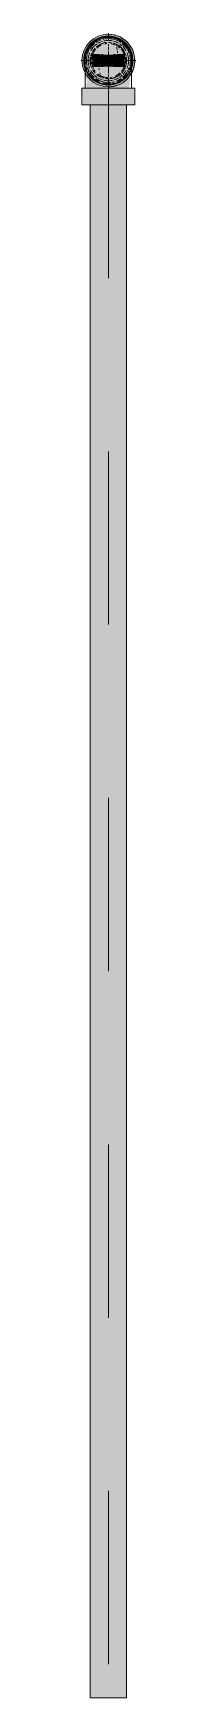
# Model space of a CAD drawing. Header units: millimetres. Extents: x -4000 to 187956, y -58990 to 162485.
# Drawn here: x 106725 to 106775, y 70950 to 72475 of the extents above; entities that cross this region are included whole.
import ezdxf

# ---------------------------------------------------------------- set-up
doc = ezdxf.new("R2010")
doc.units = ezdxf.units.MM
doc.linetypes.add('Dash 1_16_', pattern=[317.5, 158.75, -158.75])
for name, color, linetype, lineweight in [('F-SPRN', 3, 'Continuous', 9), ('P-PIPE', 3, 'Continuous', 9), ('P-PIPE-CNTR', 3, 'Continuous', 9)]:
    doc.layers.add(name, color=color, linetype=linetype, lineweight=lineweight)

# ---------------------------------------------------------------- blocks, each defined once
blk = doc.blocks.new('Sprinkler_Up - DN20-V548-FFS - TANG 1')
at = {"layer": 'F-SPRN', "transparency": 33554534}
for points in [[(-13.5, 0), (-3.9, 0.7), (-1.7, 2.9), (-1.2, 3.5), (-0.6, 4), (0.6, 4), (1.2, 3.5), (1.7, 2.9), (4.6, 0), (22.2, 0), (18, 13.1), (6.9, 21.2), (-6.9, 21.2), (-18, 13.1), (-22.2, 0)], [(0, -16.7), (4.3, -16.1), (12.9, -9.9), (16.1, -4.3), (16.1, 4.3), (11.8, 11.8), (8.3, 14.4), (0, 16.7), (-4.3, 16.1), (-11.8, 11.8), (-16.1, 4.3), (-16.1, -4.3), (-11.8, -11.8), (-8.3, -14.4)], [(0, -15.6), (7.8, -13.5), (13.5, -7.8), (15.1, -4), (15.1, 4), (13.5, 7.8), (7.8, 13.5), (0, 15.6), (-7.8, 13.5), (-11, 11), (-15.1, 4), (-15.1, -4), (-11, -11), (-7.8, -13.5)], [(3.4, -21.2), (6.9, -21.2), (18, -13.1), (22.2, 0), (3.9, -0.7), (1.7, -2.9), (1.2, -3.5), (0.6, -4), (-0.6, -4), (-1.2, -3.5), (-1.7, -2.9), (-4.6, 0), (-22.2, 0), (-18, -13.1), (-6.9, -21.2), (0, -21.2)], [(-10.9, -5.5), (-10.9, 5.4), (-14.5, 5.4), (-14.5, -5.5)], [(-7.7, -5.5), (-7.7, 5.4), (-10.9, 5.4), (-10.9, -5.5)], [(0, -5.5), (0, 5.4), (-7.7, 5.4), (-7.7, -5.5)], [(0, 0), (5.7, 0), (2.9, 4.9), (-2.9, 4.9), (-5.7, 0)], [(2.9, -4.9), (5.7, 0), (-5.7, 0), (-2.9, -4.9)], [(0, 0), (4.6, 0), (0, 4.6), (-4.6, 0)], [(0, -4.6), (4.6, 0), (-4.6, 0)], [(0, -2.6), (1.3, 0), (-1.8, 0)], [(-1.3, 0), (1.8, 0), (0, 2.6)], [(7.7, -5.5), (7.7, 5.4), (0, 5.4), (0, -5.5)], [(10.9, -5.5), (10.9, 5.4), (7.7, 5.4), (7.7, -5.5)], [(14.5, -5.5), (14.5, 5.4), (10.9, 5.4), (10.9, -5.5)]]:
    blk.add_hatch(color=1, dxfattribs=at).paths.add_polyline_path(points)
at = {"layer": 'F-SPRN', "color": 1}
for p, q in [((-11.5, 5.4), (-14.5, 5.4)), ((-14.5, 5.4), (-11.3, 5.4)), ((-14.5, 5.4), (-14.5, 3.7)), ((-14.5, 3.3), (-14.5, 0)), ((-11.5, 5.4), (-11.5, 4)), ((-10.9, 1.9), (-10.9, 3.6)), ((-10.8, 5.4), (-8, 5.4)), ((-8.1, 5.4), (-10.8, 5.4)), ((-8.1, 5.4), (-8.1, 2.8)), ((-8.1, 2.5), (-8.1, 0.7)), ((-7.7, 4.8), (-7.7, 2.7)), ((-7.7, 4.8), (-7.7, 2.7)), ((-7.7, 2.1), (-7.7, 0.5)), ((-7.7, 2.1), (-7.7, 0.5)), ((-6.7, 5.4), (-4.7, 5.4)), ((-5.8, 3.8), (-5.8, 2.2)), ((-2.1, 0), (-2.1, 0)), ((-2.1, 0), (-2.1, -0.1)), ((0, 2.1), (-0.1, 2.1)), ((2.1, 0), (2.1, 0.1)), ((2.1, 0), (2.1, 0)), ((4.7, 5.4), (6.5, 5.4)), ((7.7, 5.4), (10.8, 5.4)), ((7.7, 5.2), (7.7, 2.7)), ((7.7, 5.2), (7.7, 2.7)), ((7.7, 2.3), (7.7, 0.5)), ((7.7, 2.3), (7.7, 0.5)), ((10.8, 5.4), (8.1, 5.4)), ((8.1, 5.4), (8.1, 2.8)), ((8.1, 2.5), (8.1, 0.4)), ((10.9, 5.4), (14.5, 5.4)), ((10.9, 3.6), (10.9, 0.2)), ((14.5, 5.4), (11.5, 5.4)), ((11.5, 5.4), (11.5, 4)), ((11.5, 3), (11.5, 0.2)), ((14.5, 5.4), (14.5, -5.5)), ((-14.5, -1.3), (-14.5, -3.7)), ((-11.1, -5.5), (-14.5, -5.5)), ((-14.5, -5.5), (-11.5, -5.5)), ((-10.9, -2.6), (-10.9, -1.3)), ((-10.8, -5.5), (-8.1, -5.5)), ((-7.8, -5.5), (-10.8, -5.5)), ((-8.1, -4.2), (-8.1, -5.5)), ((-7.7, -2.7), (-7.7, -4)), ((-7.7, -2.7), (-7.7, -4)), ((-7, -5.5), (-5.8, -5.5)), ((-4.8, -5.5), (-7, -5.5)), ((-5.8, -2.3), (-5.8, -3.8)), ((-2.1, -0.3), (-2, -0.4)), ((-2, -0.4), (-2, -0.5)), ((-2, -0.5), (-2, -0.6)), ((-2, -0.6), (-2, -0.7)), ((-2, -0.7), (-1.9, -0.7)), ((-1.9, -0.7), (-1.9, -0.8)), ((-1.9, -0.8), (-1.9, -0.9)), ((-1.9, -0.9), (-1.8, -1)), ((-1.8, -1), (-1.8, -1.1)), ((-1.8, -1), (-1.8, -1)), ((-1.8, -1.1), (-1.7, -1.2)), ((-1.7, -1.2), (-1.6, -1.3)), ((-1.7, -1.2), (-1.7, -1.2)), ((-1.6, -1.3), (-1.6, -1.4)), ((-1.6, -1.4), (-1.5, -1.4)), ((-1.5, -1.4), (-1.4, -1.5)), ((-1.4, -1.5), (-1.3, -1.6)), ((-1.4, -1.5), (-1.4, -1.5)), ((-1.3, -1.6), (-1.3, -1.7)), ((-1.3, -1.7), (-1.2, -1.7)), ((-1.2, -1.7), (-1.1, -1.7)), ((-1.1, -1.7), (-1.1, -1.8)), ((-1.1, -1.8), (-1, -1.8)), ((-1, -1.8), (-0.9, -1.9)), ((-0.9, -1.9), (-0.8, -1.9)), ((-0.8, -1.9), (-0.7, -2)), ((-0.8, -1.9), (-0.8, -1.9)), ((-0.7, -2), (-0.6, -2)), ((-0.6, -2), (-0.5, -2)), ((-0.5, -2), (-0.4, -2)), ((-0.4, -2), (-0.3, -2.1)), ((-0.4, -2), (-0.4, -2)), ((-0.3, -2.1), (-0.2, -2.1)), ((-0.2, -2.1), (-0.1, -2.1)), ((-0.1, -2.1), (0, -2.1)), ((0, -2.1), (0.1, -2.1)), ((0.1, -2.1), (0.2, -2.1)), ((0.1, -2.1), (0.1, -2.1)), ((0.2, -2.1), (0.3, -2.1)), ((0.3, -2.1), (0.4, -2)), ((0.4, -2), (0.5, -2)), ((0.5, -2), (0.6, -2)), ((0.6, -2), (0.7, -2)), ((0.6, -2), (0.6, -2)), ((0.7, -2), (0.8, -1.9)), ((0.8, -1.9), (0.9, -1.9)), ((0.9, -1.9), (1, -1.8)), ((0.9, -1.9), (0.9, -1.9)), ((1, -1.8), (1.1, -1.8)), ((1.1, -1.8), (1.2, -1.7)), ((1.2, -1.7), (1.3, -1.6)), ((1.2, -1.7), (1.2, -1.7)), ((1.3, -1.6), (1.4, -1.6)), ((1.4, -1.5), (1.5, -1.5)), ((1.4, -1.6), (1.4, -1.5)), ((1.5, -1.4), (1.6, -1.3)), ((1.5, -1.5), (1.5, -1.4)), ((1.6, -1.3), (1.7, -1.2)), ((1.6, -1.3), (1.6, -1.3)), ((1.7, -1.1), (1.8, -1.1)), ((1.7, -1.2), (1.7, -1.1)), ((1.8, -1), (1.9, -0.9)), ((1.8, -1.1), (1.8, -1)), ((1.9, -0.8), (2, -0.7)), ((1.9, -0.8), (1.9, -0.8)), ((1.9, -0.9), (1.9, -0.8)), ((2, -0.4), (2.1, -0.3)), ((2, -0.5), (2, -0.4)), ((2, -0.5), (2, -0.5)), ((2, -0.6), (2, -0.5)), ((2, -0.7), (2, -0.6)), ((2.1, -0.1), (2.1, 0)), ((2.1, -0.2), (2.1, -0.1)), ((2.1, -0.3), (2.1, -0.2)), ((7, -5.5), (4.8, -5.5)), ((5.8, -2.2), (5.8, -3.8)), ((5.8, -5.5), (7, -5.5)), ((7.7, -0.5), (7.7, -2.3)), ((7.7, -0.5), (7.7, -2.3)), ((7.7, -2.7), (7.7, -5.4)), ((7.7, -2.7), (7.7, -5.4)), ((10.8, -5.5), (7.7, -5.5)), ((8.1, -0.4), (8.1, -2.5)), ((8.1, -2.8), (8.1, -5.5)), ((8.1, -5.5), (10.8, -5.5)), ((10.9, -0.2), (10.9, -3.6)), ((14.5, -5.5), (10.9, -5.5)), ((11.5, -0.2), (11.5, -3)), ((11.5, -4), (11.5, -5.5)), ((11.5, -5.5), (14.5, -5.5))]:
    blk.add_line(p, q, dxfattribs=at)
at = {"layer": 'F-SPRN', "color": 1, "flags": 128}
for points in [[(-0.6, 2), (-0.7, 2), (-0.8, 1.9), (-0.9, 1.9), (-0.9, 1.9), (-1, 1.8), (-1.1, 1.8), (-1.2, 1.7), (-1.2, 1.7), (-1.3, 1.6), (-1.4, 1.6), (-1.4, 1.5), (-1.5, 1.5), (-1.5, 1.4), (-1.6, 1.3), (-1.6, 1.3), (-1.7, 1.2), (-1.7, 1.1), (-1.8, 1.1), (-1.8, 1), (-1.9, 0.9), (-1.9, 0.8), (-1.9, 0.8), (-2, 0.7), (-2, 0.6), (-2, 0.5), (-2, 0.5), (-2, 0.4), (-2.1, 0.3), (-2.1, 0.2), (-2.1, 0.1), (-2.1, 0)], [(-0.5, 2), (-0.6, 2), (-0.6, 2)], [(-0.1, 2.1), (-0.1, 2.1), (-0.2, 2.1), (-0.3, 2.1), (-0.4, 2), (-0.5, 2)], [(0.5, 2), (0.4, 2), (0.4, 2), (0.3, 2.1), (0.2, 2.1), (0.1, 2.1), (0, 2.1)], [(1.1, 1.8), (1, 1.8), (0.9, 1.9), (0.8, 1.9), (0.8, 1.9), (0.7, 2), (0.6, 2), (0.5, 2)], [(1.6, 1.4), (1.5, 1.4), (1.4, 1.5), (1.4, 1.5), (1.3, 1.6), (1.3, 1.7), (1.2, 1.7), (1.1, 1.7), (1.1, 1.8)], [(2.1, 0.1), (2.1, 0.2), (2.1, 0.2), (2.1, 0.3), (2, 0.4), (2, 0.5), (2, 0.6), (2, 0.7), (1.9, 0.7), (1.9, 0.8), (1.9, 0.9), (1.8, 1), (1.8, 1), (1.8, 1.1), (1.7, 1.2), (1.7, 1.2), (1.6, 1.3), (1.6, 1.4)], [(-2.1, -0.1), (-2.1, -0.2), (-2.1, -0.2), (-2.1, -0.3)]]:
    blk.add_lwpolyline(points, dxfattribs=at)
at = {"layer": 'F-SPRN', "color": 1}
for radius, start, end in [(22.2, 360, 180), (21.9, 126.6942, 143.2701), (21.9, 108.2621, 125.7507), (16.7, 106.5995, 120), (16.7, 106.5995, 120), (21.9, 99.348, 107.901), (16.7, 96.4143, 105), (16.7, 96.4143, 105), (21.9, 90.145, 98.8503), (15.6, 95.5762, 100.6843), (15.6, 95.5762, 100.6843), (16.7, 83.0684, 90), (16.7, 83.0684, 90), (21.9, 72.5583, 89.4624), (15.6, 75.573, 80.5892), (15.6, 75.573, 80.5892), (16.7, 60, 75), (16.7, 60, 75), (21.9, 54.2493, 71.7379), (21.9, 36.7299, 53.3058), (21.9, 165.6773, 179.2615), (21.9, 144.7698, 164.8151), (16.7, 167.6802, 180), (16.7, 167.6802, 180), (16.7, 155.3879, 164.9693), (16.7, 155.3879, 164.9693), (15.6, 166.4265, 180), (15.6, 166.4265, 180), (15.6, 150.9409, 165), (15.6, 159.6139, 165), (16.7, 136.7213, 149.931), (16.7, 136.7213, 149.931), (15.6, 150.9409, 156.3845), (15.6, 138.4214, 150), (15.6, 138.4214, 150), (16.7, 121.4181, 130.5751), (16.7, 121.4181, 130.5751), (15.6, 120.5262, 133.2078), (15.6, 120.5262, 133.2078), (15.6, 114.4363, 119.9813), (15.6, 114.4363, 119.9813), (4.63, 155.7832, 180), (4.63, 155.7832, 180), (4.63, 109.0192, 138.2703), (4.63, 109.0192, 138.2703), (2.56, 109.0192, 168.8278), (2.56, 109.0192, 168.8278), (2.04, 109.0192, 180), (4.63, 17.9592, 90), (4.63, 17.9592, 90), (3.81, 57.0577, 90), (2.56, 14.5599, 90), (2.56, 14.5599, 90), (2.04, 10.4703, 90), (3.81, 16.1605, 43.8358), (15.6, 67.5614, 74.5481), (15.6, 67.5614, 74.5481), (15.6, 60.0187, 65.5637), (15.6, 60.0187, 65.5637), (15.6, 46.7922, 60), (15.6, 46.7922, 60), (16.7, 49.4249, 58.5819), (16.7, 49.4249, 58.5819), (15.6, 30, 41.5786), (15.6, 30, 41.5786), (16.7, 30, 43.2787), (16.7, 30, 43.2787), (15.6, 23.6155, 29.5646), (15.6, 15, 29.5646), (15.6, 15, 20.3861), (16.7, 15, 24.6121), (16.7, 15, 24.6121), (15.6, 360, 13.6618), (15.6, 0, 13.6618), (16.7, 360, 12.3198), (16.7, 0, 12.3198), (21.9, 15.1849, 35.2302), (21.9, 0.7385, 14.3227), (22.2, 180, 360), (21.9, 180.7385, 194.3227), (21.9, 195.1849, 205.2075), (21.9, 207.5667, 215.2302), (21.9, 216.7299, 233.3058), (16.7, 180, 192.3198), (16.7, 180, 192.3198), (16.7, 195.0307, 204.6121), (16.7, 195.0307, 204.6121), (15.6, 181.9082, 193.6618), (15.6, 181.9082, 193.6618), (15.6, 197.3339, 209.5646), (15.6, 197.3339, 209.5646), (16.7, 210.069, 223.2787), (16.7, 210.069, 223.2787), (15.6, 212.5472, 219.5472), (15.6, 212.5472, 219.5472), (16.7, 229.4249, 238.5819), (16.7, 229.4249, 238.5819), (15.6, 233.795, 240), (15.6, 233.795, 240), (16.7, 240, 255), (16.7, 240, 255), (15.6, 240.0187, 254.5481), (15.6, 240.0187, 254.5481), (4.63, 197.9592, 0), (4.63, 197.9592, 360), (15.6, 255, 267.64), (15.6, 255, 267.64), (3.81, 196.1605, 360), (2.56, 191.1677, 270), (2.56, 191.1677, 270), (2.04, 190.4703, 270), (2.04, 270, 0), (2.56, 270, 0), (2.56, 270, 360), (16.7, 286.5995, 300), (16.7, 286.5995, 300), (15.6, 294.4363, 299.9813), (15.6, 294.4363, 299.9813), (15.6, 300, 313.2078), (15.6, 300, 313.2078), (16.7, 301.4181, 310.5751), (16.7, 301.4181, 310.5751), (15.6, 320.4528, 330), (15.6, 320.4528, 330), (16.7, 316.7213, 330), (16.7, 316.7213, 330), (21.9, 306.6942, 323.2701), (15.6, 330.4354, 345), (15.6, 330.4354, 336.3845), (15.6, 339.6139, 345), (15.6, 346.3382, 360), (15.6, 346.3382, 360), (16.7, 335.3879, 345), (16.7, 335.3879, 345), (16.7, 347.6802, 360), (16.7, 347.6802, 360), (21.9, 324.7698, 332.4333), (21.9, 334.7925, 344.8151), (21.9, 345.6773, 359.2615), (21.9, 234.2493, 251.7379), (21.9, 252.5583, 269.4624), (16.7, 263.0684, 270), (16.7, 263.0684, 270), (21.9, 270.145, 278.8503), (15.6, 275.5762, 280.6843), (15.6, 275.5762, 280.6843), (16.7, 276.4143, 285), (16.7, 276.4143, 285), (21.9, 279.348, 287.901), (21.9, 288.2621, 305.7507)]:
    blk.add_arc((0, 0), radius, start, end, dxfattribs=at)
blk = doc.blocks.new('Steel_Transition_Threaded_HoaPhat - Standard-V549-FFS - TANG 1')
at = {"layer": 'P-PIPE', "lineweight": 13, "transparency": 33554534}
h = blk.add_hatch(color=1, dxfattribs=at)
h.paths.add_polyline_path([(106750, 72427.6), (106755.8, 72428.4), (106761.3, 72430.6), (106765.9, 72434.2), (106770.1, 72440.2), (106771.7, 72444.3), (106772.5, 72450.1), (106771.7, 72455.9), (106769.5, 72461.3), (106765.9, 72466), (106761.3, 72469.6), (106755.8, 72471.8), (106750, 72472.6), (106744.2, 72471.8), (106738.8, 72469.6), (106734.1, 72466), (106730.5, 72461.3), (106728.3, 72455.9), (106727.5, 72450.1), (106729.9, 72440.2), (106730.5, 72438.8), (106734.1, 72434.2), (106738.8, 72430.6), (106744.2, 72428.4)])
h.paths.add_polyline_path([(106750, 72430), (106744.8, 72430.7), (106740, 72432.7), (106735.8, 72435.9), (106732.5, 72440.2), (106730.6, 72444.9), (106729.9, 72450.1), (106730.6, 72455.3), (106732.6, 72460.1), (106735.8, 72464.3), (106740, 72467.5), (106744.8, 72469.5), (106750, 72470.2), (106755.2, 72469.5), (106760.1, 72467.5), (106764.2, 72464.3), (106767.4, 72460.1), (106769.4, 72455.3), (106770.1, 72450.1), (106769.4, 72444.9), (106767.4, 72440), (106764.2, 72435.9), (106760.1, 72432.7), (106755.2, 72430.7)])
for points in [[(106750, 72430), (106750, 72433.7), (106741.8, 72435.9), (106735.8, 72441.9), (106733.6, 72450.1), (106735.8, 72458.3), (106741.8, 72464.3), (106750, 72466.5), (106750, 72470.2), (106744.8, 72469.5), (106740, 72467.5), (106735.8, 72464.3), (106732.6, 72460.1), (106730.6, 72455.3), (106729.9, 72450.1), (106730.6, 72444.9), (106732.6, 72440), (106735.8, 72435.9), (106740, 72432.7), (106744.8, 72430.7)], [(106750, 72431.6), (106754.8, 72432.2), (106759.3, 72434.1), (106765.6, 72440.2), (106766, 72440.8), (106767.9, 72445.3), (106768.5, 72450.1), (106767.9, 72454.9), (106766, 72459.3), (106763.1, 72463.2), (106759.3, 72466.1), (106754.8, 72468), (106750, 72468.6), (106745.2, 72468), (106740.8, 72466.1), (106736.9, 72463.2), (106734, 72459.3), (106732.1, 72454.9), (106731.5, 72450.1), (106732.1, 72445.3), (106734.4, 72440.2), (106736.9, 72437), (106740.8, 72434.1), (106745.2, 72432.2)], [(106750, 72430), (106755.2, 72430.7), (106760.1, 72432.7), (106764.2, 72435.9), (106767.5, 72440.2), (106769.4, 72444.9), (106770.1, 72450.1), (106769.4, 72455.3), (106767.4, 72460.1), (106764.2, 72464.3), (106760.1, 72467.5), (106755.2, 72469.5), (106750, 72470.2), (106750, 72466.5), (106758.2, 72464.3), (106764.2, 72458.3), (106766.4, 72450.1), (106764.2, 72441.9), (106758.2, 72435.9), (106750, 72433.7)]]:
    blk.add_hatch(color=1, dxfattribs=at).paths.add_polyline_path(points)
at = {"layer": 'P-PIPE', "color": 20, "lineweight": 13}
for radius, start, end in [(22.5, 90, 270), (22.5, 90, 150), (20.1, 109.6859, 125.0043), (20.1, 100.9975, 105), (18.5, 91.4353, 103.2046), (18.5, 91.4353, 103.2046), (20.1, 90.5246, 98.5089), (22.5, 30, 90), (22.5, 270, 90), (18.5, 78.0986, 90), (18.5, 78.0986, 90), (20.1, 75.0607, 87.9279), (20.1, 54.9957, 75), (22.5, 150, 270), (20.1, 166.0499, 193.9501), (20.1, 150, 162.7449), (18.5, 166.5939, 180), (18.5, 166.5939, 193.4061), (18.5, 157.6232, 165), (18.5, 157.6232, 165), (20.1, 128.8856, 148.1553), (16.4, 168.5467, 178.9063), (18.5, 136.4297, 150), (18.5, 136.4297, 150), (16.4, 158.0319, 163.506), (16.4, 143.5463, 150), (18.5, 123.4976, 133.2041), (18.5, 123.4976, 133.2041), (16.4, 121.0738, 128.0319), (18.5, 106.819, 120), (18.5, 106.819, 120), (16.4, 115.1607, 120), (16.4, 107.4657, 111.9681), (16.4, 96.2132, 104.6042), (18.5, 60, 75), (18.5, 60, 75), (16.4, 66.9681, 72.9388), (22.5, 285, 15), (16.4, 50.4733, 56.6389), (18.5, 46.7959, 56.5024), (18.5, 46.7959, 56.5024), (20.1, 31.8447, 51.1144), (16.4, 30, 38.0319), (18.5, 30, 43.5703), (18.5, 30, 43.5703), (18.5, 15, 22.3768), (18.5, 15, 22.3768), (20.1, 17.2551, 30), (18.5, 0, 13.4061), (18.5, 346.5939, 13.4061), (22.5, 15, 30), (20.1, 346.0499, 13.9501), (20.1, 197.2551, 209.4067), (18.5, 180, 193.4061), (18.5, 195, 202.3768), (18.5, 195, 202.3768), (20.1, 209.4067, 210), (20.1, 211.8447, 231.1144), (16.4, 184.8393, 191.4533), (18.5, 210, 223.5703), (18.5, 210, 223.5703), (16.4, 210.6635, 216.4537), (20.1, 308.8856, 328.1553), (18.5, 316.4297, 330), (18.5, 316.4297, 330), (16.4, 338.0319, 342.8691), (16.4, 0, 8.0319), (16.4, 353.5463, 0), (18.5, 337.6232, 345), (18.5, 337.6232, 345), (20.1, 330, 330.5933), (20.1, 330.5933, 342.7449), (18.5, 346.5939, 0), (18.5, 226.7959, 236.5024), (18.5, 226.7959, 236.5024), (20.1, 234.9957, 255), (16.4, 230.4733, 236.6389), (18.5, 240, 255), (18.5, 240, 255), (16.4, 240, 246.5955), (16.4, 250.3629, 255), (20.1, 255.0607, 267.9279), (18.5, 258.0986, 270), (18.5, 258.0986, 270), (16.4, 264.1652, 268.506), (22.5, 270, 285), (20.1, 270.5246, 278.5089), (18.5, 271.4353, 283.2046), (18.5, 271.4353, 283.2046), (16.4, 276.2132, 283.9063), (20.1, 280.9975, 285), (16.4, 287.4657, 291.9681), (18.5, 286.819, 300), (18.5, 286.819, 300), (16.4, 293.4045, 300), (20.1, 289.6859, 305.0043), (18.5, 303.4976, 313.2041), (18.5, 303.4976, 313.2041)]:
    blk.add_arc((106750, 72450.1), radius, start, end, dxfattribs=at)
blk = doc.blocks.new('Steel_Elbow_Threaded_HoaPhat - Standard-V550-FFS - TANG 1')
at = {"layer": 'P-PIPE', "lineweight": 13, "transparency": 33554534}
for points in [[(106750, 72426), (106756.2, 72426.8), (106762.1, 72429.2), (106767.1, 72433), (106771.8, 72440.2), (106773.3, 72443.8), (106774.1, 72450.1), (106773.3, 72456.3), (106770.9, 72462.1), (106767.1, 72467.1), (106762.1, 72471), (106756.2, 72473.4), (106750, 72474.2), (106743.8, 72473.4), (106737.9, 72471), (106733, 72467.1), (106729.1, 72462.1), (106726.7, 72456.3), (106725.9, 72450.1), (106728.2, 72440.2), (106729.1, 72438), (106733, 72433), (106737.9, 72429.2), (106743.8, 72426.8)], [(106733, 72409.5), (106750, 72409.5), (106750, 72424.7), (106725.9, 72424.7), (106726.7, 72409.5), (106729.1, 72409.5)], [(106774.1, 72409.5), (106773.3, 72424.7), (106750, 72424.7), (106750, 72409.5), (106773.3, 72409.5)]]:
    blk.add_hatch(color=1, dxfattribs=at).paths.add_polyline_path(points)
h = blk.add_hatch(color=1, dxfattribs=at)
h.paths.add_polyline_path([(106733.1, 72434.9), (106730.5, 72439.5), (106731.4, 72435.6)])
h.paths.add_polyline_path([(106736.4, 72424.7), (106750, 72424.7), (106750, 72428.9), (106742.8, 72430.2), (106744.1, 72428.3), (106736.6, 72433), (106732.6, 72437.1), (106733.8, 72431.9), (106729.6, 72440.2), (106729.1, 72440.2), (106729.4, 72433), (106730.5, 72433.3), (106730.6, 72429.2), (106729.3, 72428.9), (106730.4, 72424.7), (106734, 72424.7)])
h = blk.add_hatch(color=1, dxfattribs=at)
h.paths.add_polyline_path([(106757.2, 72430.2), (106759.7, 72430.2), (106755.9, 72428.3)])
h.paths.add_polyline_path([(106768.3, 72424.7), (106769.7, 72428.5), (106769.9, 72435.9), (106770.2, 72440), (106768.8, 72439.5), (106762.8, 72432.6), (106757.2, 72430.2), (106750, 72428.9), (106750, 72424.7), (106766, 72424.7)])
h.paths.add_polyline_path([(106765.7, 72433.4), (106766.1, 72435.6), (106768.2, 72436.4)])
at = {"layer": 'P-PIPE', "color": 20, "lineweight": 13}
for p, q in [((106738.6, 72467.9), (106739.3, 72468.3)), ((106739.3, 72468.3), (106740, 72468.7)), ((106740, 72468.7), (106740.8, 72469.1)), ((106740.8, 72469.1), (106741.6, 72469.5)), ((106741.6, 72469.5), (106742.3, 72469.8)), ((106742.3, 72469.8), (106743.1, 72470.1)), ((106744.8, 72470.6), (106745.6, 72470.8)), ((106745.6, 72470.8), (106746.4, 72470.9)), ((106748.1, 72471.1), (106748.9, 72471.2)), ((106748.9, 72471.2), (106749.8, 72471.2)), ((106749.8, 72471.2), (106750, 72471.2)), ((106750, 72471.2), (106750.8, 72471.2)), ((106750.8, 72471.2), (106751.7, 72471.2)), ((106751.7, 72471.2), (106752.5, 72471.1)), ((106752.5, 72471.1), (106753.4, 72471)), ((106753.4, 72471), (106754.2, 72470.8)), ((106754.2, 72470.8), (106755, 72470.6)), ((106756.7, 72470.2), (106757.5, 72469.9)), ((106757.5, 72469.9), (106758.2, 72469.6)), ((106758.2, 72469.6), (106759, 72469.2)), ((106759, 72469.2), (106759.8, 72468.8)), ((106759.8, 72468.8), (106760.5, 72468.4)), ((106760.5, 72468.4), (106761.2, 72468)), ((106761.2, 72468), (106761.9, 72467.5)), ((106729, 72452.6), (106729.1, 72453.5)), ((106729.1, 72453.5), (106729.3, 72454.3)), ((106729.3, 72454.3), (106729.5, 72455.1)), ((106729.5, 72455.1), (106729.7, 72455.9)), ((106729.7, 72455.9), (106729.9, 72456.7)), ((106729.9, 72456.7), (106730.2, 72457.5)), ((106730.2, 72457.5), (106730.5, 72458.3)), ((106730.5, 72458.3), (106730.9, 72459.1)), ((106730.9, 72459.1), (106731.2, 72459.9)), ((106731.2, 72459.9), (106731.6, 72460.6)), ((106731.6, 72460.6), (106732.1, 72461.3)), ((106732.1, 72461.3), (106732.5, 72462)), ((106732.5, 72462), (106733, 72462.7)), ((106733, 72462.7), (106733.6, 72463.4)), ((106733.6, 72463.4), (106734.1, 72464)), ((106734.1, 72464), (106734.7, 72464.7)), ((106734.7, 72464.7), (106735.3, 72465.3)), ((106735.3, 72465.3), (106735.9, 72465.8)), ((106735.9, 72465.8), (106736.5, 72466.4)), ((106736.5, 72466.4), (106737.2, 72466.9)), ((106737.2, 72466.9), (106737.9, 72467.4)), ((106737.9, 72467.4), (106738.6, 72467.9)), ((106763.3, 72466.5), (106763.9, 72466)), ((106763.9, 72466), (106764.6, 72465.4)), ((106764.6, 72465.4), (106765.2, 72464.8)), ((106765.2, 72464.8), (106765.8, 72464.2)), ((106765.8, 72464.2), (106766.3, 72463.6)), ((106766.3, 72463.6), (106766.8, 72462.9)), ((106766.8, 72462.9), (106767.3, 72462.2)), ((106767.3, 72462.2), (106767.8, 72461.5)), ((106767.8, 72461.5), (106768.2, 72460.8)), ((106768.2, 72460.8), (106768.7, 72460.1)), ((106768.7, 72460.1), (106769, 72459.3)), ((106769, 72459.3), (106769.4, 72458.5)), ((106769.4, 72458.5), (106769.7, 72457.8)), ((106769.7, 72457.8), (106770, 72457)), ((106770, 72457), (106770.3, 72456.2)), ((106770.3, 72456.2), (106770.5, 72455.3)), ((106770.5, 72455.3), (106770.7, 72454.5)), ((106770.7, 72454.5), (106770.8, 72453.7)), ((106770.8, 72453.7), (106771, 72452.8)), ((106771, 72452.8), (106771.1, 72452)), ((106728.9, 72451.8), (106729, 72452.6)), ((106728.9, 72450.9), (106728.9, 72451.8)), ((106728.9, 72450.1), (106728.9, 72450.9)), ((106728.9, 72450.1), (106728.9, 72450.1)), ((106728.9, 72450), (106728.9, 72450.1)), ((106728.9, 72449.9), (106728.9, 72450)), ((106728.9, 72449.7), (106728.9, 72449.9)), ((106728.9, 72449), (106728.9, 72449.3)), ((106728.9, 72448.7), (106728.9, 72449)), ((106728.9, 72448.4), (106728.9, 72448.7)), ((106728.9, 72447.1), (106728.9, 72447.5)), ((106728.9, 72446.6), (106728.9, 72447.1)), ((106728.9, 72446.1), (106728.9, 72446.6)), ((106728.9, 72444.3), (106728.9, 72444.9)), ((106728.9, 72443.6), (106728.9, 72444.3)), ((106728.9, 72442.9), (106728.9, 72443.6)), ((106728.9, 72442.2), (106728.9, 72442.9)), ((106728.9, 72439), (106728.9, 72439.8)), ((106728.9, 72438.2), (106728.9, 72439)), ((106771.1, 72452), (106771.1, 72451.2)), ((106771.1, 72451.2), (106771.2, 72450.3)), ((106771.2, 72450.3), (106771.2, 72450.1)), ((106771.2, 72450.1), (106771.2, 72450.1)), ((106771.2, 72450.1), (106771.2, 72450)), ((106771.2, 72450), (106771.2, 72449.9)), ((106771.2, 72449.9), (106771.2, 72449.8)), ((106771.2, 72449.8), (106771.2, 72449.6)), ((106771.2, 72449.1), (106771.2, 72448.8)), ((106771.2, 72448.8), (106771.2, 72448.5)), ((106771.2, 72448.5), (106771.2, 72448.1)), ((106771.2, 72448.1), (106771.2, 72447.7)), ((106771.2, 72447.7), (106771.2, 72447.2)), ((106771.2, 72447.2), (106771.2, 72446.7)), ((106771.2, 72446.7), (106771.2, 72446.2)), ((106771.2, 72445.1), (106771.2, 72444.4)), ((106771.2, 72444.4), (106771.2, 72443.8)), ((106771.2, 72443.8), (106771.2, 72443.1)), ((106771.2, 72439.2), (106771.2, 72438.4)), ((106725.9, 72424.7), (106725.9, 72409.5)), ((106729.1, 72424.7), (106725.9, 72424.7)), ((106750, 72424.7), (106725.9, 72424.7)), ((106728.9, 72424.7), (106742.8, 72424.7)), ((106730.3, 72424.7), (106729.1, 72424.7)), ((106730.1, 72424.7), (106731.7, 72424.7)), ((106733, 72424.7), (106730.3, 72424.7)), ((106731.7, 72424.7), (106732.8, 72424.7)), ((106733.8, 72424.7), (106736.4, 72424.7)), ((106737.9, 72424.7), (106734, 72424.7)), ((106736.4, 72424.7), (106742.8, 72424.7)), ((106742.7, 72424.7), (106737.9, 72424.7)), ((106743.7, 72424.7), (106750, 72424.7)), ((106743.7, 72424.7), (106750, 72424.7)), ((106750, 72424.7), (106743.8, 72424.7)), ((106756.2, 72424.7), (106750, 72424.7)), ((106774.1, 72424.7), (106750, 72424.7)), ((106750, 72424.7), (106756.3, 72424.7)), ((106750, 72424.7), (106756.3, 72424.7)), ((106757.2, 72424.7), (106763.6, 72424.7)), ((106757.2, 72424.7), (106771.2, 72424.7)), ((106762.1, 72424.7), (106757.3, 72424.7)), ((106766, 72424.7), (106762.1, 72424.7)), ((106763.6, 72424.7), (106766.2, 72424.7)), ((106768.5, 72424.7), (106767.1, 72424.7)), ((106767.2, 72424.7), (106768.3, 72424.7)), ((106774.1, 72424.7), (106768.5, 72424.7)), ((106774.1, 72409.5), (106774.1, 72424.7)), ((106725.9, 72409.5), (106733, 72409.5)), ((106725.9, 72409.5), (106750, 72409.5)), ((106733.8, 72409.5), (106737.9, 72409.5)), ((106738.2, 72409.5), (106743.8, 72409.5)), ((106743.8, 72409.5), (106750, 72409.5)), ((106750, 72409.5), (106756.2, 72409.5)), ((106750, 72409.5), (106774.1, 72409.5)), ((106756.2, 72409.5), (106761.8, 72409.5)), ((106762.1, 72409.5), (106766.2, 72409.5)), ((106767.1, 72409.5), (106774.1, 72409.5))]:
    blk.add_line(p, q, dxfattribs=at)
at = {"layer": 'P-PIPE', "color": 20, "lineweight": 13, "flags": 128}
for points in [[(106743.1, 72470.1), (106743.9, 72470.3), (106744.8, 72470.6)], [(106746.4, 72470.9), (106747.2, 72471.1), (106748.1, 72471.1)], [(106755, 72470.6), (106755.8, 72470.4), (106756.7, 72470.2)], [(106761.9, 72467.5), (106762.6, 72467.1), (106763.3, 72466.5)], [(106728.9, 72449.3), (106728.9, 72449.5), (106728.9, 72449.7)], [(106728.9, 72447.5), (106728.9, 72448), (106728.9, 72448.4)], [(106728.9, 72444.9), (106728.9, 72445.5), (106728.9, 72446.1)], [(106728.9, 72439.8), (106728.9, 72440.6), (106728.9, 72441.4), (106728.9, 72442.2)], [(106728.9, 72424.7), (106728.9, 72425.7), (106728.9, 72426.7), (106728.9, 72427.7), (106728.9, 72428.7), (106728.9, 72429.7), (106728.9, 72430.7), (106728.9, 72431.7), (106728.9, 72432.7), (106728.9, 72433.6), (106728.9, 72434.6), (106728.9, 72435.5), (106728.9, 72436.4), (106728.9, 72437.3), (106728.9, 72438.2)], [(106771.2, 72449.6), (106771.2, 72449.4), (106771.2, 72449.1)], [(106771.2, 72446.2), (106771.2, 72445.6), (106771.2, 72445.1)], [(106771.2, 72443.1), (106771.2, 72442.4), (106771.2, 72441.6), (106771.2, 72440.9), (106771.2, 72440.1), (106771.2, 72439.2)], [(106771.2, 72438.4), (106771.2, 72437.5), (106771.2, 72436.6), (106771.2, 72435.7), (106771.2, 72434.8), (106771.2, 72433.9), (106771.2, 72432.9), (106771.2, 72432), (106771.2, 72431), (106771.2, 72430), (106771.2, 72429), (106771.2, 72428), (106771.2, 72427), (106771.2, 72426), (106771.2, 72424.9), (106771.2, 72424.7)]]:
    blk.add_lwpolyline(points, dxfattribs=at)
at = {"layer": 'P-PIPE', "color": 20, "lineweight": 13}
for radius, start, end in [(24.1, 90, 270), (24.1, 90, 270), (21.1, 112.9314, 123.6981), (21.1, 99.9303, 104.963), (21.1, 91.1041, 98.9613), (24.1, 345, 90), (24.1, 270, 90), (21.1, 75.037, 90), (21.1, 54.2198, 67.6765), (21.1, 172.2328, 178.0289), (21.1, 165.7343, 170), (21.1, 154.6252, 164.9545), (21.1, 150.0026, 154.1966), (21.1, 130, 141.5729), (21.1, 38.4271, 50), (21.1, 25.3748, 29.9974), (21.1, 15.0455, 24.7351), (21.1, 10, 14.2657), (21.1, 1.9711, 7.7672), (21.1, 181.9562, 187.2796), (21.1, 195.0335, 203.6422), (21.1, 207.9172, 210), (21.1, 213.7408, 218.4146), (21.1, 321.5854, 326.2592), (24.1, 315, 330), (21.1, 330, 332.0828), (21.1, 336.3578, 344.9665), (21.1, 345.7465, 350), (24.1, 330, 345), (21.1, 352.7204, 358.0438), (21.1, 218.9512, 230), (21.1, 234.1976, 239.9895), (21.1, 240.7988, 247.0623), (21.1, 255.0343, 270), (24.1, 270, 315), (21.1, 270, 275.2662), (21.1, 279.9464, 284.9657), (21.1, 292.3295, 305.8024), (21.1, 310, 321.0488)]:
    blk.add_arc((106750, 72450.1), radius, start, end, dxfattribs=at)

msp = doc.modelspace()

# ---------------------------------------------------------------- hatches: boundary and pattern name
at = {"layer": 'P-PIPE', "transparency": 33554534}
for points in [[(106741.7, 72435.6), (106742.8, 72437.6), (106741.7, 72441.7), (106742.8, 72445.9), (106745.8, 72449), (106757.2, 72454.3), (106758.4, 72458.4), (106757.2, 72462.6), (106755.9, 72464.3), (106750, 72466.8), (106741.7, 72464.6), (106735.5, 72458.4), (106733.3, 72450.1), (106735.5, 72441.7), (106738.2, 72438.3)], [(106750, 72433.4), (106758.4, 72435.6), (106762.9, 72440.2), (106766.1, 72445.8), (106766.1, 72454.4), (106761.8, 72461.9), (106758.4, 72464.6), (106750, 72466.8), (106745.7, 72466.2), (106738.2, 72461.9), (106733.9, 72454.4), (106733.9, 72445.8), (106738.2, 72438.3), (106741.7, 72435.6)], [(106745.7, 70950.1), (106750, 70950.1), (106750, 72409.5), (106733.3, 72409.5), (106733.9, 70950.1), (106741.7, 70950.1)], [(106754.3, 70950.1), (106766.7, 70950.1), (106766.1, 72409.5), (106750, 72409.5), (106750, 70950.1)]]:
    msp.add_hatch(color=1, dxfattribs=at).paths.add_polyline_path(points)

# ---------------------------------------------------------------- linework, layer by layer
at = {"layer": 'P-PIPE', "color": 20, "lineweight": 13}
for p, q in [((106733.3, 72409.5), (106733.3, 70950.1)), ((106737.9, 72409.5), (106733.3, 72409.5)), ((106761.8, 72409.5), (106738.2, 72409.5)), ((106766.7, 72409.5), (106762.1, 72409.5)), ((106766.7, 70950.1), (106766.7, 72409.5)), ((106733.3, 70950.1), (106766.7, 70950.1))]:
    msp.add_line(p, q, dxfattribs=at)
at = {"layer": 'P-PIPE', "color": 1}
for centre, radius, start, end in [((106750, 72450.1), 16.7, 170.1108, 177.203), ((106750, 72450.1), 16.7, 157.579, 164.2722), ((106750, 72458.4), 8.35, 69.0027, 79.2369), ((106750, 72458.4), 8.35, 316.3183, 330), ((106750, 72458.4), 8.35, 20.1285, 29.0413), ((106750, 72458.4), 8.35, 8.0385, 17.9918), ((106750, 72458.4), 8.35, 352.2824, 1.6717), ((106750, 72450.1), 16.7, 46.0317, 57.203), ((106750, 72450.1), 16.7, 39.3092, 45.2846), ((106750, 72450.1), 16.7, 32.3031, 39.2955), ((106750, 72450.1), 16.7, 23.314, 31.0974), ((106750, 72450.1), 16.7, 16.9375, 22.421), ((106750, 72450.1), 16.7, 4.3093, 9.8892), ((106750, 72450.1), 16.7, 182.797, 189.8892), ((106750, 72450.1), 16.7, 190.2154, 195.2487), ((106750, 72441.7), 8.35, 172.0327, 181.5407), ((106750, 72441.7), 8.35, 199.9004, 209.0413), ((106750, 72441.7), 8.35, 131.0366, 150), ((106750, 72441.7), 8.35, 115.6806, 125.5287), ((106750, 72441.7), 8.35, 100.6842, 114.0387), ((106750, 72441.7), 8.35, 90, 100.6842), ((106750, 72458.4), 8.35, 270, 280.6842), ((106750, 72450.1), 16.7, 308.1274, 313.9683), ((106750, 72450.1), 16.7, 328.9026, 336.686), ((106750, 72450.1), 16.7, 337.2636, 343.0625), ((106750, 72450.1), 16.7, 231.8726, 237.203), ((106750, 72441.7), 8.35, 226.6998, 237.8461), ((106750, 72441.7), 8.35, 249.0027, 259.2369), ((106750, 72450.1), 16.7, 264.6626, 273.5288)]:
    msp.add_arc(centre, radius, start, end, dxfattribs=at)
at = {"layer": 'P-PIPE-CNTR', "color": 1, "linetype": 'Dash 1_16_'}
for p, q in [((106750, 72472.6), (106750, 72475.1)), ((106750, 72471.2), (106750, 72472.6)), ((106750, 72468.6), (106750, 72470.2)), ((106750, 72463.6), (106750, 72465.2)), ((106750, 72459.8), (106750, 72462.6)), ((106750, 72455.5), (106750, 72459.1)), ((106750, 72452.6), (106750, 72454.3)), ((106725, 72450.1), (106727.5, 72450.1)), ((106727.8, 72450.1), (106731.5, 72450.1)), ((106731.5, 72450.1), (106733.3, 72450.1)), ((106736.9, 72450.1), (106740.4, 72450.1)), ((106740.4, 72450.1), (106742.3, 72450.1)), ((106745.4, 72450.1), (106747.6, 72450.1)), ((106748.7, 72450.1), (106750, 72450.1)), ((106750, 72450.1), (106750, 72452.1)), ((106750, 72448), (106750, 72450.1)), ((106750, 72450.1), (106751.3, 72450.1)), ((106750, 72445.9), (106750, 72447.5)), ((106750, 72441.1), (106750, 72444.6)), ((106750, 72438.1), (106750, 72440.2)), ((106751.8, 72450.1), (106754.6, 72450.1)), ((106755.7, 72450.1), (106763.5, 72450.1)), ((106766.4, 72450.1), (106768.5, 72450.1)), ((106768.5, 72450.1), (106772.2, 72450.1)), ((106772.5, 72450.1), (106775, 72450.1)), ((106750, 72435), (106750, 72436.5)), ((106750, 72432.2), (106750, 72433.4)), ((106750, 72430), (106750, 72431.6)), ((106750, 72427.6), (106750, 72428.9)), ((106750, 72425.1), (106750, 72427.6)), ((106750, 72409.5), (106750, 70950.1)), ((106750, 72409.5), (106750, 70950.1))]:
    msp.add_line(p, q, dxfattribs=at)
at = {"layer": 'P-PIPE-CNTR', "color": 20, "lineweight": 13}
for p, q in [((106750, 72449.5), (106750, 72450.1)), ((106750, 72447.7), (106750, 72449.2)), ((106750, 72441.4), (106750, 72446)), ((106750, 72438.8), (106750, 72440.7)), ((106750, 72435.7), (106750, 72437.2)), ((106750, 72432.9), (106750, 72434.1)), ((106750, 72430.5), (106750, 72432.2)), ((106750, 72428), (106750, 72429.4)), ((106750, 72426.1), (106750, 72427.9)), ((106750, 72424.7), (106750, 72426.1)), ((106750, 72409.5), (106750, 72424.7))]:
    msp.add_line(p, q, dxfattribs=at)

# ---------------------------------------------------------------- block references
at = {"layer": 'F-SPRN', "color": 1}
msp.add_blockref('Sprinkler_Up - DN20-V548-FFS - TANG 1', (106750, 72450.1), dxfattribs=at)
at = {"layer": 'P-PIPE', "color": 20, "lineweight": 13}
for name in ['Steel_Elbow_Threaded_HoaPhat - Standard-V550-FFS - TANG 1', 'Steel_Transition_Threaded_HoaPhat - Standard-V549-FFS - TANG 1']:
    msp.add_blockref(name, (0, 0), dxfattribs=at)

doc.saveas('drawing.dxf')
